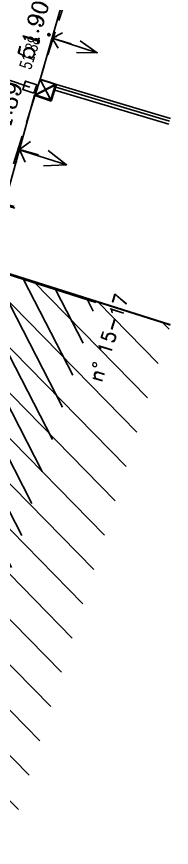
# Model space of a CAD drawing. Extents: x 661856 to 662117, y 6866905 to 6867165.
# Drawn here: x 662064.02 to 662067.93, y 6866976.69 to 6866997.62 of the extents above; entities that cross this region are included whole.
import ezdxf
from ezdxf.enums import TextEntityAlignment as Align

# ---------------------------------------------------------------- set-up
doc = ezdxf.new("R2010")
doc.units = 0
for name, pattern in [('CONTINU', [0]), ('DISCONTIN', [0.75, 0.5, -0.25]), ('JSI_TCO2', [1, 0.5, 0.5])]:
    doc.linetypes.add(name, pattern=pattern)
doc.layers.get('0').update_dxf_attribs({"linetype": 'CONTINUOUS'})
for name, color, linetype in [('ACCES', 7, 'CONTINU'), ('ALTI', 140, 'CONTINUOUS'), ('BATI', 6, 'CONTINUOUS'), ('COTE_DE_SEUIL', 8, 'CONTINU'), ('HACHURE', 7, 'CONTINUOUS'), ('LIMITE', 7, 'CONTINUOUS'), ('OBJEDF', 240, 'CONTINUOUS'), ('OUVRAGE_ART_PI', 7, 'CONTINU'), ('TEXTE', 7, 'CONTINUOUS')]:
    doc.layers.add(name, color=color, linetype=linetype)
doc.styles.add('5-2', font='romand.shx', dxfattribs={"height": 0.35})
doc.styles.add('COMPLEX', font='COMPLEX')
doc.styles.get("Standard").update_dxf_attribs({"font": 'ARIALUNI.ttf', "height": 2})
doc.linetypes.add('JSI_MUR', pattern='A,1e-06,-0.5,[130,jsi_form.shx,S=0.7,R=315,X=0.05,Y=0],-0.5', length=1.000001)

# ---------------------------------------------------------------- blocks, each defined once
blk = doc.blocks.new('*X123')
at = {"layer": 'BATI', "color": 7, "linetype": 'CONTINU'}
for p, q in [((610702.292, 133496.969), (610706.297, 133492.963)), ((610703.653, 133496.739), (610706.562, 133493.83)), ((610705.284, 133496.239), (610706.826, 133494.697)), ((610702.027, 133496.102), (610706.033, 133492.096)), ((610706.915, 133495.739), (610707.091, 133495.564)), ((610701.763, 133495.235), (610705.768, 133491.23)), ((610701.498, 133494.368), (610705.504, 133490.363)), ((610701.234, 133493.501), (610705.239, 133489.496)), ((610700.969, 133492.635), (610704.975, 133488.629)), ((610700.705, 133491.768), (610704.71, 133487.762)), ((610700.44, 133490.901), (610704.445, 133486.896)), ((610700.176, 133490.034), (610704.181, 133486.029)), ((610699.911, 133489.167), (610703.916, 133485.162)), ((610699.647, 133488.3), (610703.652, 133484.295)), ((610699.382, 133487.433), (610703.387, 133483.428)), ((610699.118, 133486.567), (610703.123, 133482.561)), ((610698.853, 133485.7), (610701.591, 133482.962)), ((610698.589, 133484.833), (610699.957, 133483.464))]:
    blk.add_line(p, q, dxfattribs=at)
blk = doc.blocks.new('P30700')
at = {"color": 0}
blk.add_circle((0, 0), 0.05, dxfattribs=at)
blk.add_attdef('COTE30700', text='', height=0.3).set_placement((0, 0.3), align=Align.CENTER)
blk = doc.blocks.new('P30100')
at = {"color": 0}
blk.add_circle((0, 0), 0.05, dxfattribs=at)
blk.add_attdef('COTE30100', (0.3, 0.3), '', height=0.3)
blk = doc.blocks.new('SU413')
at = {"color": 0, "linetype": 'CONTINUOUS'}
for points in [[(0.429, 1), (0.5, 1.75), (0.571, 1)], [(0.5, 0), (0.5, 1.75), (0.5, 0)], [(0, 0.5), (0, 0)], [(1, 0), (1, 0.5)]]:
    blk.add_lwpolyline(points, dxfattribs=at)
at = {"color": 0, "linetype": 'DISCONTIN'}
blk.add_lwpolyline([(0, 0), (1, 0)], dxfattribs=at)
blk = doc.blocks.new('P29600')
blk.add_lwpolyline([(0, 0), (1, 0), (1, 1), (0, 1), (0, 0), (1, 1), (0, 1), (1, 0)])
blk = doc.blocks.new('$B_137')
at = {"color": 0, "linetype": 'BYBLOCK', "flags": 128}
for points in [[(-0.156, 0.875), (0.156, 1), (0.156, 1.156)], [(-0.156, 0.781), (-0.156, 0.938), (0.156, 1.062)], [(0, 0), (0, 0.938)]]:
    blk.add_lwpolyline(points, dxfattribs=at)
blk.add_lwpolyline([(-0.055, -0.075), (0.055, -0.075), (0.055, 0.075), (-0.055, 0.075)], close=True)
blk = doc.blocks.new('$B_028')
at = {"color": 0, "linetype": 'BYBLOCK', "flags": 128}
for points in [[(0, 0.5), (0, -0.5), (0.0938, -0.0625)], [(-0.5, -0.5), (-0.5, 0)], [(0.5, 0), (0.5, -0.5)], [(-0.0937, -0.0625), (0, -0.5)], [(-0.5, -0.5), (0.5, -0.5)]]:
    blk.add_lwpolyline(points, dxfattribs=at)
blk = doc.blocks.new('$B_030')
at = {"color": 0, "linetype": 'BYBLOCK', "flags": 128}
for points in [[(0, 0), (0, 1)], [(0, 1), (1, 1)], [(0, 1), (1, 0)], [(0, 0), (1, 1)], [(1, 0), (1, 1)], [(0, 0), (1, 0)]]:
    blk.add_lwpolyline(points, dxfattribs=at)
blk = doc.blocks.new('$B_210')
at = {"linetype": 'CONTINUOUS'}
blk.add_hatch(color=0, dxfattribs=at).paths.add_polyline_path([(0, -0.5, -1), (0, 0.5, -1)])
at = {"color": 0, "linetype": 'BYBLOCK', "flags": 128}
blk.add_lwpolyline([(0, -0.5, -1), (0, 0.5, -1)], format="xyb", close=True, dxfattribs=at)

msp = doc.modelspace()

# ---------------------------------------------------------------- hatches: boundary and pattern name
at = {"layer": 'HACHURE', "linetype": 'CONTINUOUS', "ltscale": 2}
h = msp.add_hatch(dxfattribs=at)
h.set_pattern_fill('_USER', color=256, scale=0.6, angle=117.2855, style=0, pattern_type=0)
h.set_pattern_definition([(117.28546, (661958.265, 6866695.073), (-0.5332402, -0.2750544), [])])
h.paths.add_polyline_path([(662063.164, 6866991.33), (662066.022, 6866990.417), (662061.851, 6866977.358), (662058.993, 6866978.271)])

# ---------------------------------------------------------------- linework, layer by layer
at = {"layer": 'BATI', "color": 7, "linetype": 'CONTINU', "const_width": 0.05}
msp.add_lwpolyline([(662067.904, 6866989.854), (662063.136, 6866991.359), (662059.004, 6866978.22), (662063.77, 6866976.711)], dxfattribs=at)
at = {"layer": 'BATI', "linetype": 'JSI_TCO2', "ltscale": 2, "elevation": 57.333, "flags": 128}
msp.add_lwpolyline([(662066.022, 6866990.417), (662063.164, 6866991.33)], dxfattribs=at)
at = {"layer": 'LIMITE', "linetype": 'JSI_MUR', "ltscale": 0.15, "elevation": 57.333, "flags": 128}
msp.add_lwpolyline([(662065.007, 6866995.843), (662067.882, 6866994.988)], dxfattribs=at)
at = {"layer": 'LIMITE', "elevation": 57.333, "flags": 128}
for points in [[(662065.028, 6866995.915), (662067.904, 6866995.06)], [(662064.985, 6866995.771), (662067.861, 6866994.917)]]:
    msp.add_lwpolyline(points, dxfattribs=at)

# ---------------------------------------------------------------- block references
at = {"layer": 'ACCES', "color": 7, "linetype": 'CONTINU'}
for p, xscale, yscale, rotation in [((662065.265, 6866998.094), 2.153966000124879, 0.6693363998439796, 252.253762709502), ((662064.485, 6866995.649), 2.877343000382467, 0.7345831997194607, 252.5371627106875)]:
    msp.add_blockref('SU413', p, dxfattribs=dict(at, xscale=xscale, yscale=yscale, rotation=rotation))
at = {"layer": 'ALTI', "linetype": 'CONTINUOUS', "xscale": 0.0599999998452734, "yscale": 0.0599999998452734, "rotation": 252.2854605795786}
msp.add_blockref('$B_210', (662064.833, 6866997.168, 57.333), dxfattribs=at)
at = {"layer": 'BATI', "color": 7, "linetype": 'CONTINU', "rotation": 359.5109627095217}
msp.add_blockref('*X123', (50243.611, 6738711.553), dxfattribs=at)
at = {"layer": 'COTE_DE_SEUIL', "color": 8}
ref = msp.add_blockref('P30700', (662065.012, 6866997.122, 51.896), dxfattribs=dict(at, xscale=0.2000000003706532, yscale=0.2000000003706532, rotation=73.31096317646008))
ref.add_attrib('COTE30700', '51.90', dxfattribs={"color": 8, "height": 0.4, "rotation": 73.311, "style": 'COMPLEX'}).set_placement((662064.629, 6866997.237, 51.896), align=Align.CENTER)
ref = msp.add_blockref('P30100', (662064.004, 6866993.959, 51.893), dxfattribs=dict(at, xscale=0.2000000003706532, yscale=0.2000000003706532, rotation=73.31096317646008))
ref.add_attrib('COTE30100', '51.89', (662063.736, 6866994.457, 51.893), dxfattribs={"color": 8, "height": 0.4, "rotation": 73.311, "style": 'COMPLEX'})
at = {"layer": 'LIMITE', "linetype": 'CONTINUOUS'}
for name, p, xscale, yscale, rotation in [('$B_028', (662065.152, 6866997.011, 57.333), 2.160875859395789, 0.5000000000742785, 253.8722244474769), ('$B_030', (662065.028, 6866995.915, 57.333), 0.4401529394098047, 0.4402000001809651, 162.0614600111383), ('$B_028', (662064.33, 6866994.207, 57.333), 2.845420967403607, 0.5000000000742785, 254.5450032379838)]:
    msp.add_blockref(name, p, dxfattribs=dict(at, xscale=xscale, yscale=yscale, rotation=rotation))
at = {"layer": 'OBJEDF', "linetype": 'CONTINUOUS', "xscale": 1.999999999908794, "yscale": 1.999999999908794, "rotation": 71.39412305060739}
msp.add_blockref('$B_137', (662064.348, 6866995.846, 57.333), dxfattribs=at)
at = {"layer": 'OUVRAGE_ART_PI', "color": 7, "linetype": 'CONTINU', "xscale": 0.4118688999216455, "yscale": 0.4118688999216455, "rotation": 252.5719627029636}
msp.add_blockref('P29600', (662064.609, 6866996.042), dxfattribs=at)

# ---------------------------------------------------------------- texts
at = {"layer": 'ALTI', "linetype": 'CONTINUOUS', "width": 0.75}
msp.add_text('51.88', height=0.32, rotation=72.2855, dxfattribs=at).set_placement((662064.632, 6866997.065, 57.333), align=Align.RIGHT)
at = {"layer": 'TEXTE', "style": '5-2'}
msp.add_text('n° 15-17', height=0.35, rotation=72.4698, dxfattribs=at).set_placement((662066.159, 6866988.388, 57.333))

doc.saveas('drawing.dxf')
